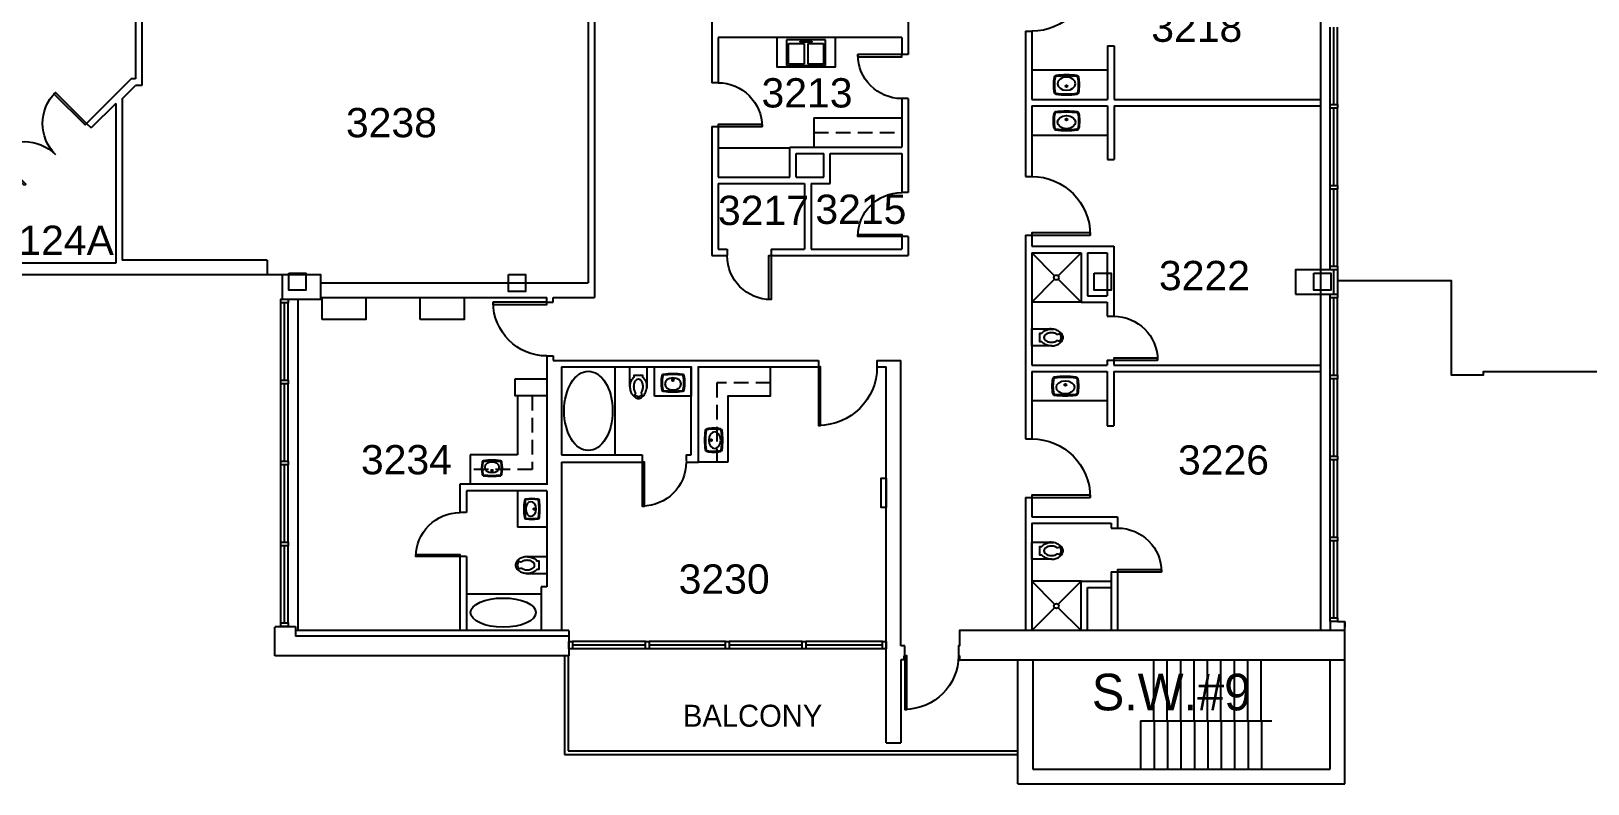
# Model space of a CAD drawing. Header units: inches. Extents: x -1169 to 5569, y -44 to 4300.
# Drawn here: x 2356 to 3632, y 209 to 825 of the extents above; entities that cross this region are included whole.
import ezdxf

# ---------------------------------------------------------------- set-up
doc = ezdxf.new("R2010")
doc.units = ezdxf.units.IN
doc.header["$LTSCALE"] = 96
doc.header["$MEASUREMENT"] = 0
doc.linetypes.add('HIDDEN2', pattern=[0.1875, 0.125, -0.0625])
doc.layers.get('0').update_dxf_attribs({"linetype": 'CONTINUOUS'})
for name, color, linetype in [('A-ANNO-ROOM', 4, 'CONTINUOUS'), ('A-ANNO-TEXT', 4, 'CONTINUOUS'), ('A-DOOR', 2, 'CONTINUOUS'), ('A-FLOR-CASE', 3, 'CONTINUOUS'), ('A-FLOR-CASE-UPPR', 3, 'HIDDEN2'), ('A-FLOR-PFIX', 2, 'CONTINUOUS'), ('A-FLOR-STRS', 2, 'CONTINUOUS'), ('A-GLAZ', 2, 'CONTINUOUS'), ('A-GLAZ-SILL', 1, 'CONTINUOUS'), ('A-ROOF-LEVL-THIN', 1, 'CONTINUOUS'), ('A-WALL-FULL', 6, 'CONTINUOUS')]:
    doc.layers.add(name, color=color, linetype=linetype)
doc.styles.add('Arial', font='arial.ttf')

# ---------------------------------------------------------------- blocks, each defined once
blk = doc.blocks.new('TOILET3')
for p, q in [((-5.1, -23.8), (-5.1, -23.8)), ((-4, -21.1), (-4, -21.1))]:
    blk.add_line(p, q)
for points in [[(-8.4, -16.4, -0.022673), (-8.5, -14.9), (-8.5, 0), (-4.5, 0), (-1.5, 0), (1.5, 0), (5.5, 0), (5.5, -14.9)], [(-8.4, -16.2, -0.074934), (-7.9, -12.6, -0.085426), (-6.4, -9.7, -0.066386), (-5.1, -8.3), (-5.1, -6.7), (1.9, -6.7), (1.9, -8.3, -0.066386), (3.3, -9.7, -0.085426), (4.8, -12.6, -0.111314), (5.2, -18)], [(2.5, -23.7, -0.562484), (1.6, -23.5), (0.9, -21.3, -0.238976), (1, -20.9, 0.08035), (1.9, -19, 0.074934), (2.3, -16.2, 0.074934), (1.9, -13.4, 0.085426), (0.9, -11.5, 0.066386), (0.1, -10.6, 0.330534), (-3.2, -10.6, 0.066386), (-4, -11.5, 0.085426), (-5, -13.4, 0.074934), (-5.4, -16.2, 0.074934), (-5, -19, 0.08035), (-4.1, -20.9, -0.238976), (-4, -21.3), (-4.8, -23.5, -0.549653), (-5.6, -23.7)], [(-5.5, -23.7, 0.06085), (-4, -25, 0.143932), (-1.5, -25.8)], [(-4.5, -22.7, 0.063273), (-3.2, -23.8, 0.143932), (-1.5, -24.2)], [(-1.5, -25.8, 0.143932), (1, -25, 0.107177), (3.4, -22.6, 0.077997), (4.9, -19.2, 0.065232), (5.5, -14.9)], [(-1.5, -24.2, 0.143932), (0.2, -23.8, 0.059203), (1.4, -22.8)]]:
    blk.add_lwpolyline(points, format="xyb")
for centre, radius, start, end in [((3.9, -16.2), 12.4, 180, 197.1416), ((1.2, -17), 9.56, 197.1416, 216.6725), ((-0.5, -18.3), 7.43, 216.6725, 226.5742)]:
    blk.add_arc(centre, radius, start, end)
blk = doc.blocks.new('P2477016')
for p, q in [((-3.603083, -23.831759), (-3.603083, -23.831759)), ((-2.504894, -21.068753), (-2.504894, -21.068753))]:
    blk.add_line(p, q)
for points in [[(-6.93083, -16.399601, -0.022673), (-7, -14.875), (-7, 0), (-3.020761, 0), (0, 0), (3.020761, 0), (7, 0), (7, -14.875)], [(-6.937926, -16.211212, -0.074934), (-6.387938, -12.562014, -0.085426), (-4.920528, -9.670474, -0.066386), (-3.550098, -8.264603), (-3.550098, -6.711212), (3.449902, -6.711212), (3.449902, -8.264603, -0.066386), (4.820333, -9.670474, -0.085426), (6.287743, -12.562014, -0.111314), (6.709134, -17.991061)], [(3.991504, -23.722377, -0.562484), (3.158962, -23.529526), (2.424162, -21.300368, -0.238976), (2.492058, -20.853364, 0.08035), (3.421006, -18.976205, 0.074934), (3.837731, -16.211212, 0.074934), (3.421006, -13.446218, 0.085426), (2.414145, -11.462194, 0.066386), (1.597345, -10.624271, 0.330534), (-1.69754, -10.624271, 0.066386), (-2.51434, -11.462194, 0.085426), (-3.521201, -13.446218, 0.074934), (-3.937926, -16.211212, 0.074934), (-3.521201, -18.976205, 0.08035), (-2.592253, -20.853364, -0.238976), (-2.524357, -21.300368), (-3.250575, -23.503493, -0.549653), (-4.069149, -23.710095)], [(-4.023967, -23.748064, 0.06085), (-2.498761, -25.015482, 0.143932), (0, -25.75)], [(-2.976493, -22.67201, 0.063273), (-1.687041, -23.754089, 0.143932), (0, -24.25)], [(0, -25.75, 0.143932), (2.498761, -25.015482, 0.107177), (4.949747, -22.564786, 0.077997), (6.431696, -19.212481, 0.065232), (7, -14.875)], [(0, -24.25, 0.143932), (1.687041, -23.754089, 0.059203), (2.902316, -22.750942)]]:
    blk.add_lwpolyline(points, format="xyb")
for centre, radius, start, end in [((5.443363, -16.211212), 12.38129, 180, 197.141641), ((2.746106, -17.043143), 9.558648, 197.141641, 216.672481), ((1.035634, -18.316811), 7.426057, 216.672481, 226.574161)]:
    blk.add_arc(centre, radius, start, end)
blk = doc.blocks.new('I_PLUMB_SINK_KITCHEN-DOUBLEA_P')
for p, q in [((0, 0.5), (0, -0.5)), ((1, 0.5), (0, 0.5)), ((0.15, 0.45), (0.95, 0.45)), ((0.15, 0.05), (0.15, 0.45)), ((0.95, 0.45), (0.95, 0.05)), ((1, -0.5), (1, 0.5)), ((0.05, -0.15), (0.05, 0.15)), ((0.05, 0.15), (0.1, 0.15)), ((0.1, 0.15), (0.1, -0.15)), ((0.95, 0.05), (0.15, 0.05)), ((0.1, -0.15), (0.05, -0.15)), ((0.15, -0.05), (0.95, -0.05)), ((0.15, -0.45), (0.15, -0.05)), ((0.95, -0.05), (0.95, -0.45)), ((0, -0.5), (1, -0.5)), ((0.95, -0.45), (0.15, -0.45))]:
    blk.add_line(p, q)
blk = doc.blocks.new('*U174')
for p, q in [((0, 0), (0, 0)), ((-44, 0), (-44, 0))]:
    blk.add_line(p, q)
blk.add_lwpolyline([(0, 0), (0, -44), (-1.75, -44), (-1.75, 0)], close=True)
blk.add_arc((0, 0), 44, 180, 270)
blk = doc.blocks.new('*U153')
for p, q in [((0, 0), (0, 0)), ((48, 0), (48, 0))]:
    blk.add_line(p, q)
blk.add_lwpolyline([(0, 0), (0, -48), (1.75, -48), (1.75, 0)], close=True)
blk.add_arc((0, 0), 48, 270, 0)
blk = doc.blocks.new('*U37')
for p, q in [((0, 0), (0, 0)), ((-48, 0), (-48, 0))]:
    blk.add_line(p, q)
blk.add_lwpolyline([(0, 0), (0, -48), (-1.75, -48), (-1.75, 0)], close=True)
blk.add_arc((0, 0), 48, 180, 270)
blk = doc.blocks.new('*U35')
for p, q in [((0, 0), (0, 0)), ((-36, 0), (-36, 0))]:
    blk.add_line(p, q)
blk.add_lwpolyline([(0, 0), (0, -36), (-1.75, -36), (-1.75, 0)], close=True)
blk.add_arc((0, 0), 36, 180, 270)
blk = doc.blocks.new('*U154')
for p, q in [((0, 0), (0, 0)), ((-48, 0), (-48, 0))]:
    blk.add_line(p, q)
blk.add_lwpolyline([(0, 0), (0, -48), (-1.75, -48), (-1.75, 0)], close=True)
blk.add_arc((0, 0), 48, 180, 270)
blk = doc.blocks.new('*U155')
for p, q in [((0, 0), (0, 0)), ((-36, 0), (-36, 0))]:
    blk.add_line(p, q)
blk.add_lwpolyline([(0, 0), (0, -36), (-1.75, -36), (-1.75, 0)], close=True)
blk.add_arc((0, 0), 36, 180, 270)
blk = doc.blocks.new('*U156')
for p, q in [((0, 0), (0, 0)), ((36, 0), (36, 0))]:
    blk.add_line(p, q)
blk.add_lwpolyline([(0, 0), (0, -36), (1.75, -36), (1.75, 0)], close=True)
blk.add_arc((0, 0), 36, 270, 0)
blk = doc.blocks.new('*U157')
for p, q in [((0, 0), (0, 0)), ((36, 0), (36, 0))]:
    blk.add_line(p, q)
blk.add_lwpolyline([(0, 0), (0, -36), (1.75, -36), (1.75, 0)], close=True)
blk.add_arc((0, 0), 36, 270, 0)
blk = doc.blocks.new('*U29')
for p, q in [((0, 0), (0, 0)), ((-36, 0), (-36, 0))]:
    blk.add_line(p, q)
blk.add_lwpolyline([(0, 0), (0, 36), (-1.75, 36), (-1.75, 0)], close=True)
blk.add_arc((0, 0), 36, 90, 180)
blk = doc.blocks.new('*U92')
for p, q in [((0, 0), (0, 0)), ((36, 0), (36, 0))]:
    blk.add_line(p, q)
blk.add_lwpolyline([(0, 0), (0, 36), (1.75, 36), (1.75, 0)], close=True)
blk.add_arc((0, 0), 36, 0, 90)
blk = doc.blocks.new('COL-EHMANN')
blk.add_lwpolyline([(-7, 7), (7, 7), (7, -7), (-7, -7)], close=True)
blk = doc.blocks.new('*U42')
for p, q in [((0, 0), (0, 0)), ((-36, 0), (-36, 0))]:
    blk.add_line(p, q)
blk.add_lwpolyline([(0, 0), (0, 36), (-1.75, 36), (-1.75, 0)], close=True)
blk.add_arc((0, 0), 36, 90, 180)
blk = doc.blocks.new('*U45')
for p, q in [((0, 0), (0, 0)), ((36, 0), (36, 0))]:
    blk.add_line(p, q)
blk.add_lwpolyline([(0, 0), (0, 36), (1.75, 36), (1.75, 0)], close=True)
blk.add_arc((0, 0), 36, 0, 90)

msp = doc.modelspace()

# ---------------------------------------------------------------- linework, layer by layer
at = {"layer": 'A-FLOR-CASE'}
for p, q in [((3238.2, 793.3), (3176, 793.3)), ((2997.5, 754.3), (3069.5, 754.3)), ((2997.5, 754.3), (2997.5, 730.3)), ((2919, 729.8), (2977.7, 729.8)), ((3238.2, 739.8), (3176, 739.8)), ((2754.7, 526.4), (2754.7, 478.1)), ((3237.3, 522.5), (3176, 522.5)), ((2927, 508.2), (2927, 472.2)), ((2754.7, 478.1), (2715.7, 478.1)), ((2715.7, 478.1), (2715.7, 454.1)), ((2754.7, 448.8), (2754.7, 418.8)), ((2778.7, 418.8), (2754.7, 418.8))]:
    msp.add_line(p, q, dxfattribs=at)
for points in [[(2967.1, 820.2), (2967.1, 796.2), (3015.1, 796.2), (3015.1, 820.2)], [(2594.4, 589), (2594.4, 607), (2630.4, 607), (2630.4, 589)], [(2674.8, 589), (2674.8, 607), (2710.8, 607), (2710.8, 589)], [(2867, 526.2), (2867, 550.2), (2897, 550.2), (2897, 526.2)], [(2752.7, 540.4), (2778.7, 540.4), (2778.7, 526.4), (2752.7, 526.4)]]:
    msp.add_lwpolyline(points, close=True, dxfattribs=at)
for points in [[(2961.8, 550.2), (2961.8, 526.2), (2927, 526.2), (2927, 508.2)], [(2927, 472.2), (2903, 472.2)]]:
    msp.add_lwpolyline(points, dxfattribs=at)
at = {"layer": 'A-FLOR-CASE-UPPR'}
for p, q in [((2997.5, 742.3), (3069.5, 742.3)), ((2766.7, 526.4), (2766.7, 466.1)), ((2766.7, 466.1), (2715.7, 466.1))]:
    msp.add_line(p, q, dxfattribs=at)
msp.add_lwpolyline([(2961.8, 550.2), (2961.8, 537.2), (2917.9, 537.2), (2917.9, 472.2), (2903, 472.2)], dxfattribs=at)
at = {"layer": 'A-FLOR-PFIX'}
for p, q in [((3194.8, 624.9), (3176, 643.8)), ((3197.6, 624.9), (3216.5, 643.8)), ((3176, 603.3), (3194.8, 622.1)), ((3216.5, 603.3), (3197.6, 622.1)), ((3216.5, 603.3), (3176, 603.3)), ((2834.7, 478.2), (2834.7, 550.2)), ((3216.5, 374.6), (3176, 374.6)), ((3194.8, 355.7), (3176, 374.6)), ((3197.6, 355.7), (3216.5, 374.6)), ((2773.9, 364.1), (2712.7, 364.1)), ((3176, 334.1), (3194.8, 352.9)), ((3216.5, 334.1), (3197.6, 352.9))]:
    msp.add_line(p, q, dxfattribs=at)
for points in [[(3213.3, 773.7, 0.319535), (3214.6, 775, 0.093638), (3214.6, 787.6, 0.319535), (3213.3, 788.9, 0.073603), (3195.7, 788.9, 0.319535), (3194.4, 787.6, 0.093638), (3194.4, 775, 0.319535), (3195.7, 773.7, 0.073603)], [(3213.1, 774.5, 0.319535), (3213.8, 775.2, 0.093638), (3213.8, 787.4, 0.319535), (3213.1, 788.1, 0.073603), (3195.9, 788.1, 0.319535), (3195.2, 787.4, 0.093638), (3195.2, 775.2, 0.319535), (3195.9, 774.5, 0.073603)], [(3213.3, 759.4, -0.319535), (3214.6, 758.1, -0.093638), (3214.6, 745.5, -0.319535), (3213.3, 744.2, -0.073603), (3195.7, 744.2, -0.319535), (3194.4, 745.5, -0.093638), (3194.4, 758.1, -0.319535), (3195.7, 759.4, -0.073603)], [(3213.1, 758.6, -0.319535), (3213.8, 757.9, -0.093638), (3213.8, 745.7, -0.319535), (3213.1, 745, -0.073603), (3195.9, 745, -0.319535), (3195.2, 745.7, -0.093638), (3195.2, 757.9, -0.319535), (3195.9, 758.6, -0.073603)], [(2874.1, 544.1, 0.319535), (2872.8, 542.9, 0.093638), (2872.8, 531.5, 0.319535), (2874.1, 530.3, 0.073603), (2890, 530.3, 0.319535), (2891.2, 531.5, 0.093638), (2891.2, 542.9, 0.319535), (2890, 544.1, 0.073603)], [(2874.2, 543.4, 0.319535), (2873.6, 542.8, 0.093638), (2873.6, 531.6, 0.319535), (2874.2, 531, 0.073603), (2889.9, 531, 0.319535), (2890.5, 531.6, 0.093638), (2890.5, 542.8, 0.319535), (2889.9, 543.4, 0.073603)], [(3212.3, 542.1, -0.319535), (3213.7, 540.7, -0.093638), (3213.7, 528.2, -0.319535), (3212.3, 526.9, -0.073603), (3194.8, 526.9, -0.319535), (3193.4, 528.2, -0.093638), (3193.4, 540.7, -0.319535), (3194.8, 542.1, -0.073603)], [(3212.2, 541.3, -0.319535), (3212.9, 540.6, -0.093638), (3212.9, 528.3, -0.319535), (3212.2, 527.7, -0.073603), (3194.9, 527.7, -0.319535), (3194.3, 528.3, -0.093638), (3194.3, 540.6, -0.319535), (3194.9, 541.3, -0.073603)], [(2908.5, 482.2, 0.319535), (2909.7, 481, 0.093638), (2921.1, 481, 0.319535), (2922.3, 482.2, 0.073603), (2922.3, 498.1, 0.319535), (2921.1, 499.4, 0.093638), (2909.7, 499.4, 0.319535), (2908.5, 498.1, 0.073603)], [(2909.2, 482.4, 0.319535), (2909.8, 481.7, 0.093638), (2920.9, 481.7, 0.319535), (2921.5, 482.4, 0.073603), (2921.5, 498, 0.319535), (2920.9, 498.7, 0.093638), (2909.8, 498.7, 0.319535), (2909.2, 498, 0.073603)], [(2740.7, 461.1, 0.319535), (2741.8, 462.2, 0.093638), (2741.8, 472.2, 0.319535), (2740.7, 473.3, 0.073603), (2726.7, 473.3, 0.319535), (2725.6, 472.2, 0.093638), (2725.6, 462.2, 0.319535), (2726.7, 461.1, 0.073603)], [(2740.6, 461.8, 0.319535), (2741.1, 462.3, 0.093638), (2741.1, 472.1, 0.319535), (2740.6, 472.6, 0.073603), (2726.8, 472.6, 0.319535), (2726.2, 472.1, 0.093638), (2726.2, 462.3, 0.319535), (2726.8, 461.8, 0.073603)], [(2772.5, 440.8, 0.319535), (2771.4, 441.9, 0.093638), (2761.4, 441.9, 0.319535), (2760.3, 440.8, 0.073603), (2760.3, 426.8, 0.319535), (2761.4, 425.7, 0.093638), (2771.4, 425.7, 0.319535), (2772.5, 426.8, 0.073603)], [(2771.8, 440.7, 0.319535), (2771.3, 441.3, 0.093638), (2761.5, 441.3, 0.319535), (2761, 440.7, 0.073603), (2761, 426.9, 0.319535), (2761.5, 426.4, 0.093638), (2771.3, 426.4, 0.319535), (2771.8, 426.9, 0.073603)]]:
    msp.add_lwpolyline(points, format="xyb", close=True, dxfattribs=at)
for points in [[(3211.9, 782.3), (3211.4, 784.3), (3209.7, 786.1), (3207.4, 787.3), (3204.5, 787.7), (3201.6, 787.3), (3199.2, 786.1), (3197.6, 784.3), (3197.1, 782.3), (3197.6, 780.3), (3199.2, 778.5), (3201.6, 777.3), (3204.5, 776.9), (3207.4, 777.3), (3209.7, 778.5), (3211.4, 780.3)], [(3211.9, 750.8), (3211.4, 748.8), (3209.7, 747), (3207.4, 745.8), (3204.5, 745.4), (3201.6, 745.8), (3199.2, 747), (3197.6, 748.8), (3197.1, 750.8), (3197.6, 752.8), (3199.2, 754.6), (3201.6, 755.8), (3204.5, 756.2), (3207.4, 755.8), (3209.7, 754.6), (3211.4, 752.8)], [(2875.3, 536.3), (2875.8, 534.5), (2877.3, 532.8), (2879.4, 531.8), (2882, 531.4), (2884.7, 531.8), (2886.8, 532.8), (2888.3, 534.5), (2888.8, 536.3), (2888.3, 538.1), (2886.8, 539.8), (2884.7, 540.8), (2882, 541.2), (2879.4, 540.8), (2877.3, 539.8), (2875.8, 538.1)], [(3211, 533.5), (3210.5, 531.5), (3208.8, 529.7), (3206.5, 528.5), (3203.6, 528.1), (3200.6, 528.5), (3198.3, 529.7), (3196.7, 531.5), (3196.2, 533.5), (3196.7, 535.5), (3198.3, 537.3), (3200.6, 538.5), (3203.6, 538.9), (3206.5, 538.5), (3208.8, 537.3), (3210.5, 535.5)], [(2916.3, 483.5), (2918, 483.9), (2919.7, 485.4), (2920.8, 487.5), (2921.2, 490.2), (2920.8, 492.9), (2919.7, 495), (2918, 496.5), (2916.3, 496.9), (2914.5, 496.5), (2912.8, 495), (2911.7, 492.9), (2911.3, 490.2), (2911.7, 487.5), (2912.8, 485.4), (2914.5, 483.9)], [(2739.6, 468), (2739.2, 469.6), (2737.9, 471.1), (2736, 472), (2733.7, 472.3), (2731.3, 472), (2729.5, 471.1), (2728.1, 469.6), (2727.7, 468), (2728.1, 466.4), (2729.5, 464.9), (2731.3, 464), (2733.7, 463.7), (2736, 464), (2737.9, 464.9), (2739.2, 466.4)], [(2765.6, 439.8), (2764, 439.3), (2762.5, 438), (2761.6, 436.2), (2761.3, 433.8), (2761.6, 431.5), (2762.5, 429.6), (2764, 428.3), (2765.6, 427.9), (2767.2, 428.3), (2768.7, 429.6), (2769.6, 431.5), (2769.9, 433.8), (2769.6, 436.2), (2768.7, 438), (2767.2, 439.3)]]:
    msp.add_lwpolyline(points, close=True, dxfattribs=at)
for centre, radius in [((3204.5, 780.2), 0.825), ((3204.5, 752.9), 0.825), ((3196.2, 623.5), 1.98), ((2882, 539.3), 0.749), ((3203.6, 535.6), 0.825), ((2913.2, 490.2), 0.749), ((2733.7, 465.3), 0.66), ((2768.3, 433.8), 0.66), ((3196.2, 354.3), 1.98)]:
    msp.add_circle(centre, radius, dxfattribs=at)
for centre, major_axis, ratio in [((2812.7, 514.2), (0, 32.5), 0.611111), ((2742.9, 348.9), (-26.8, 0), 0.446242)]:
    msp.add_ellipse(centre, major_axis=major_axis, ratio=ratio, dxfattribs=at)
at = {"layer": 'A-FLOR-STRS'}
for p, q in [((3276.1, 260.1), (3276.1, 309.6)), ((3287.1, 260.1), (3287.1, 309.6)), ((3298.1, 260.1), (3298.1, 309.6)), ((3309.1, 260.1), (3309.1, 309.6)), ((3320.1, 260.1), (3320.1, 309.6)), ((3331.1, 260.1), (3331.1, 309.6)), ((3342.1, 260.1), (3342.1, 309.6)), ((3353.1, 260.1), (3353.1, 309.6)), ((3364.1, 260.1), (3364.1, 309.6)), ((3265.3, 260.1), (3372.7, 260.1)), ((3265.3, 260.1), (3265.3, 220.6)), ((3276.3, 260.1), (3276.3, 220.6)), ((3287.3, 260.1), (3287.3, 220.6)), ((3298.3, 260.1), (3298.3, 220.6)), ((3309.3, 260.1), (3309.3, 220.6)), ((3320.3, 260.1), (3320.3, 220.6)), ((3331.3, 260.1), (3331.3, 220.6)), ((3342.3, 260.1), (3342.3, 220.6)), ((3353.3, 260.1), (3353.3, 220.6)), ((3364.3, 260.1), (3364.3, 220.6))]:
    msp.add_line(p, q, dxfattribs=at)
at = {"layer": 'A-GLAZ'}
for p, q in [((3420.7, 765.3), (3420.7, 828.7)), ((3423.7, 765.3), (3423.7, 828.7)), ((3426.7, 765.3), (3426.7, 828.7)), ((3420.7, 698.9), (3420.7, 762.3)), ((3423.7, 698.9), (3423.7, 762.3)), ((3426.7, 698.9), (3426.7, 762.3)), ((3420.7, 632.6), (3420.7, 695.9)), ((3423.7, 632.6), (3423.7, 695.9)), ((3426.7, 632.6), (3426.7, 695.9)), ((2560.7, 539.4), (2560.7, 602.8)), ((2563.7, 539.4), (2563.7, 602.8)), ((2566.7, 539.4), (2566.7, 602.8)), ((3420.7, 543.4), (3420.7, 606.8)), ((3423.7, 543.4), (3423.7, 606.8)), ((3426.7, 543.4), (3426.7, 606.8)), ((2560.7, 473.1), (2560.7, 536.4)), ((2563.7, 473.1), (2563.7, 536.4)), ((2566.7, 473.1), (2566.7, 536.4)), ((3420.7, 477.1), (3420.7, 540.4)), ((3423.7, 477.1), (3423.7, 540.4)), ((3426.7, 477.1), (3426.7, 540.4)), ((3420.7, 410.7), (3420.7, 474.1)), ((3423.7, 410.7), (3423.7, 474.1)), ((3426.7, 410.7), (3426.7, 474.1)), ((2560.7, 406.7), (2560.7, 470.1)), ((2563.7, 406.7), (2563.7, 470.1)), ((2566.7, 406.7), (2566.7, 470.1)), ((2560.7, 340.3), (2560.7, 403.7)), ((2563.7, 340.3), (2563.7, 403.7)), ((2566.7, 340.3), (2566.7, 403.7)), ((3420.7, 344.3), (3420.7, 407.7)), ((3423.7, 344.3), (3423.7, 407.7)), ((3426.7, 344.3), (3426.7, 407.7)), ((2859.5, 325.1), (2799.7, 325.1)), ((2859.5, 322.1), (2799.7, 322.1)), ((2859.5, 319.1), (2799.7, 319.1)), ((2925.2, 325.1), (2862.5, 325.1)), ((2925.2, 322.1), (2862.5, 322.1)), ((2925.2, 319.1), (2862.5, 319.1)), ((2988, 325.1), (2928.2, 325.1)), ((2988, 322.1), (2928.2, 322.1)), ((2988, 319.1), (2928.2, 319.1)), ((3053.7, 325.1), (2991, 325.1)), ((3053.7, 322.1), (2991, 322.1)), ((3053.7, 319.1), (2991, 319.1))]:
    msp.add_line(p, q, dxfattribs=at)
at = {"layer": 'A-GLAZ-SILL'}
for p, q in [((3412.7, 1762.8), (3412.7, 334.1)), ((2574.7, 605.8), (2574.7, 334.1))]:
    msp.add_line(p, q, dxfattribs=at)
at = {"layer": 'A-ROOF-LEVL-THIN'}
msp.add_lwpolyline([(3426.7, 621.1), (3519.7, 621.1), (3519.7, 543.6), (3546.2, 543.6), (3546.2, 546.6), (4111.7, 546.6), (4111.7, 497.1), (4565.2, 497.1), (4565.2, 543.1), (4591.7, 543.1), (4591.7, 1014.1)], dxfattribs=at)
at = {"layer": 'A-WALL-FULL'}
for p, q in [((3074.8, 978), (3074.8, 806.1)), ((2817.8, 944.7), (2817.8, 607)), ((2441.6, 918.4), (2441.6, 786.2)), ((2446.8, 918.4), (2446.8, 780.9)), ((2812.5, 880), (2812.5, 619)), ((2913.8, 863.1), (2913.8, 783.1)), ((3069.5, 820.2), (2919, 820.2)), ((2919, 820.2), (2919, 783.1)), ((3069.5, 820.2), (3069.5, 806.1)), ((3170.8, 825.3), (3170.8, 706.3)), ((3170.8, 825.3), (3176, 825.3)), ((3176, 825.3), (3176, 769.3)), ((3074.8, 806.1), (3069.5, 806.1)), ((3238.2, 813.3), (3238.2, 769.3)), ((3238.2, 813.3), (3243.5, 813.3)), ((3243.5, 813.3), (3243.5, 769.3)), ((2437.9, 786.2), (2401.4, 749.7)), ((2430.6, 769.9), (2441.6, 780.9)), ((2441.6, 786.2), (2437.9, 786.2)), ((2446.8, 780.9), (2441.6, 780.9)), ((2919, 783.1), (2913.8, 783.1)), ((2425.3, 766.2), (2405.1, 746)), ((2425.3, 766.2), (2425.3, 635.1)), ((2430.6, 769.9), (2430.6, 637.8)), ((3069.5, 770.1), (3069.5, 730.3)), ((3074.8, 770.1), (3069.5, 770.1)), ((3074.8, 770.1), (3074.8, 693.1)), ((3176, 769.3), (3238.2, 769.3)), ((3243.5, 769.3), (3412.5, 769.3)), ((3176, 764.1), (3238.2, 764.1)), ((3176, 764.1), (3176, 706.3)), ((3238.2, 764.1), (3238.2, 720.1)), ((3243.5, 764.1), (3243.5, 720.1)), ((3243.5, 764.1), (3412.5, 764.1)), ((2401.4, 749.7), (2405.1, 746)), ((2913.8, 747.1), (2913.8, 641.4)), ((2913.8, 747.1), (2919, 747.1)), ((2919, 747.1), (2919, 705.8)), ((2977.7, 730.3), (3069.5, 730.3)), ((2977.7, 705.8), (2977.7, 730.3)), ((2982.9, 725.1), (3005.6, 725.1)), ((2982.9, 705.8), (2982.9, 725.1)), ((3005.6, 705.8), (3005.6, 725.1)), ((3010.9, 725.1), (3069.5, 725.1)), ((3010.9, 700.6), (3010.9, 725.1)), ((3069.5, 725.1), (3069.5, 693.1)), ((3238.2, 720.1), (3243.5, 720.1)), ((2919, 705.8), (2977.7, 705.8)), ((2982.9, 705.8), (3005.6, 705.8)), ((3170.8, 706.3), (3176, 706.3)), ((2919, 700.6), (2989.9, 700.6)), ((2919, 700.6), (2919, 646.7)), ((2989.9, 700.6), (2989.9, 646.7)), ((2995.2, 700.6), (3010.9, 700.6)), ((2995.2, 700.6), (2995.2, 646.7)), ((3074.8, 693.1), (3069.5, 693.1)), ((3074.8, 657.1), (3069.5, 657.1)), ((3069.5, 657.1), (3069.5, 646.7)), ((3074.8, 657.1), (3074.8, 641.4)), ((3170.8, 658.3), (3170.8, 491.3)), ((3170.8, 658.3), (3176, 658.3)), ((3176, 658.3), (3176, 649.1)), ((2913.8, 641.4), (2926.4, 641.4)), ((2919, 646.7), (2926.4, 646.7)), ((2926.4, 646.7), (2926.4, 641.4)), ((2962.4, 646.7), (2962.4, 641.4)), ((2962.4, 646.7), (2989.9, 646.7)), ((2962.4, 641.4), (3074.8, 641.4)), ((2995.2, 646.7), (3069.5, 646.7)), ((3170.8, 649.1), (3170.8, 649.1)), ((3176, 649.1), (3243.2, 649.1)), ((3176, 643.8), (3216.5, 643.8)), ((3176, 643.8), (3176, 551.7)), ((3216.5, 643.8), (3216.5, 603.3)), ((3221.7, 643.8), (3221.7, 608.5)), ((3221.7, 643.8), (3237.9, 643.8)), ((3237.9, 643.8), (3237.9, 608.5)), ((3243.2, 649.1), (3243.2, 591.7)), ((2425.3, 635.1), (2294.2, 635.1)), ((2561.8, 625.8), (2297.8, 625.8)), ((2549.5, 637.8), (2430.6, 637.8)), ((2549.5, 637.8), (2549.5, 625.8)), ((3426.7, 631.7), (3426.7, 607.7)), ((2593.4, 619), (2812.5, 619)), ((2593.4, 607), (2778.7, 607)), ((2778.7, 603.2), (2778.7, 607)), ((2778.7, 603.2), (2783.9, 603.2)), ((2783.9, 603.2), (2783.9, 607)), ((2783.9, 607), (2817.8, 607)), ((3216.5, 603.3), (3237.9, 603.3)), ((3221.7, 608.5), (3237.9, 608.5)), ((3237.9, 603.3), (3237.9, 591.7)), ((3237.9, 591.7), (3243.2, 591.7)), ((2778.7, 559.2), (2778.7, 453.7)), ((2778.7, 559.2), (2783.9, 559.2)), ((2783.9, 559.2), (2783.9, 555.4)), ((2783.9, 555.4), (3001.2, 555.4)), ((2790.7, 550.2), (2897, 550.2)), ((2790.7, 550.2), (2790.7, 478.2)), ((2897, 478.2), (2897, 550.2)), ((2902.4, 550.2), (3001.2, 550.2)), ((2903, 472.2), (2903, 550.2)), ((3001.2, 555.4), (3001.2, 550.2)), ((3049.2, 555.4), (3068.7, 555.4)), ((3049.2, 555.4), (3049.2, 550.2)), ((3049.2, 550.2), (3056.7, 550.2)), ((3056.7, 313.6), (3056.7, 550.2)), ((3068.7, 321.6), (3068.7, 555.4)), ((3176, 551.7), (3237.9, 551.7)), ((3237.9, 555.7), (3237.9, 551.7)), ((3237.9, 555.7), (3243.2, 555.7)), ((3243.2, 555.7), (3243.2, 551.7)), ((3243.2, 551.7), (3412.7, 551.7)), ((3176, 546.5), (3237.9, 546.5)), ((3176, 546.5), (3176, 491.3)), ((3237.9, 546.5), (3237.9, 502)), ((3243.2, 546.5), (3243.2, 502)), ((3243.2, 546.5), (3412.5, 546.5)), ((3237.9, 502), (3243.2, 502)), ((3170.8, 491.3), (3176, 491.3)), ((2790.7, 478.2), (2856.8, 478.2)), ((2790.7, 472.2), (2790.7, 334.1)), ((2790.7, 472.2), (2856.8, 472.2)), ((2856.8, 478.2), (2856.8, 472.9)), ((2892.8, 478.2), (2897, 478.2)), ((2892.8, 478.2), (2892.8, 472.9)), ((2892.8, 472.2), (2903, 472.2)), ((2707.4, 454.1), (2707.4, 430.8)), ((2778.7, 454.1), (2707.4, 454.1)), ((2712.7, 448.8), (2712.7, 430.8)), ((2778.7, 448.8), (2712.7, 448.8)), ((2778.7, 448.8), (2778.7, 370.1)), ((3170.8, 443.3), (3170.8, 334.1)), ((3170.8, 443.3), (3176, 443.3)), ((3176, 443.3), (3176, 427.4)), ((2712.7, 430.8), (2707.4, 430.8)), ((3176, 427.4), (3246.4, 427.4)), ((3176, 422.2), (3241.1, 422.2)), ((3176, 422.2), (3176, 334.1)), ((3241.1, 422.2), (3241.1, 418.2)), ((3246.4, 427.4), (3246.4, 418.2)), ((3241.1, 418.2), (3246.4, 418.2)), ((2712.7, 394.8), (2707.4, 394.8)), ((2707.4, 394.8), (2707.4, 334.1)), ((2712.7, 394.8), (2712.7, 334.1)), ((2778.7, 370.1), (2773.9, 370.1)), ((2773.9, 370.1), (2773.9, 334.1)), ((3216.5, 374.6), (3241.1, 374.6)), ((3216.5, 334.1), (3216.5, 374.6)), ((3241.1, 382.2), (3246.4, 382.2)), ((3241.1, 382.2), (3241.1, 334.1)), ((3246.4, 382.2), (3246.4, 334.1)), ((3221.7, 369.4), (3241.1, 369.4)), ((3221.7, 334.1), (3221.7, 369.4)), ((2555.7, 337.6), (2572.6, 337.6)), ((2555.7, 313.6), (2555.7, 337.1)), ((2572.6, 337.6), (2572.6, 329.6)), ((2796.7, 334.1), (2572.6, 334.1)), ((2796.7, 334.1), (2796.7, 313.6)), ((3420.7, 341.6), (3420.7, 334.1)), ((3420.7, 341.6), (3420.7, 334.1)), ((3426.7, 341.6), (3432.7, 341.6)), ((3432.7, 208.6), (3432.7, 341.6)), ((3432.7, 341.6), (3432.7, 337.1)), ((2796.7, 329.6), (2572.6, 329.6)), ((3072, 321.6), (3068.7, 321.6)), ((3072, 313.6), (3072, 321.6)), ((2796.7, 313.6), (2555.7, 313.6)), ((2793, 313.6), (2793, 232.6)), ((2796, 313.6), (2796, 235.6)), ((3056.7, 242.1), (3056.7, 313.6)), ((3071.2, 310.1), (3068.7, 310.1)), ((3068.7, 310.1), (3068.7, 242.1)), ((3072, 313.6), (3071.2, 313.6)), ((3071.2, 313.6), (3071.2, 310.1)), ((3164.7, 208.6), (3164.7, 310.1)), ((3176.8, 310.1), (3176.8, 220.6)), ((3420.6, 220.6), (3420.6, 310.1)), ((2793, 232.6), (3164.7, 232.6)), ((2796, 235.6), (3164.7, 235.6)), ((3056.7, 242.1), (3068.7, 242.1)), ((3176.8, 220.6), (3420.6, 220.6)), ((3164.7, 208.6), (3432.7, 208.6))]:
    msp.add_line(p, q, dxfattribs=at)
for points in [[(3420.7, 762.3), (3420.7, 765.3), (3426.7, 765.3), (3426.7, 762.3), (3420.7, 762.3)], [(3420.7, 695.9), (3420.7, 698.9), (3426.7, 698.9), (3426.7, 695.9), (3420.7, 695.9)], [(2561.8, 605.8), (2593.4, 605.8), (2593.4, 625.8), (2561.8, 625.8)], [(3392.1, 609.8), (3423.7, 609.8), (3423.7, 629.8), (3392.1, 629.8)], [(3420.7, 629.8), (3420.7, 632.8), (3426.7, 632.8), (3426.7, 629.8), (3420.7, 629.8)], [(2560.7, 602.8), (2560.7, 605.8), (2566.7, 605.8), (2566.7, 602.8), (2560.7, 602.8)], [(3420.7, 606.8), (3420.7, 609.8), (3426.7, 609.8), (3426.7, 606.8), (3420.7, 606.8)], [(2560.7, 536.4), (2560.7, 539.4), (2566.7, 539.4), (2566.7, 536.4), (2560.7, 536.4)], [(3420.7, 540.4), (3420.7, 543.4), (3426.7, 543.4), (3426.7, 540.4), (3420.7, 540.4)], [(2560.7, 470.1), (2560.7, 473.1), (2566.7, 473.1), (2566.7, 470.1), (2560.7, 470.1)], [(3420.7, 474.1), (3420.7, 477.1), (3426.7, 477.1), (3426.7, 474.1), (3420.7, 474.1)], [(3056.7, 459), (3056.7, 435), (3052.7, 435), (3052.7, 459)], [(3420.7, 407.7), (3420.7, 410.7), (3426.7, 410.7), (3426.7, 407.7), (3420.7, 407.7)], [(2560.7, 403.7), (2560.7, 406.7), (2566.7, 406.7), (2566.7, 403.7), (2560.7, 403.7)], [(3420.7, 341.6), (3420.7, 344.6), (3426.7, 344.6), (3426.7, 341.6), (3420.7, 341.6)], [(2560.7, 337.6), (2560.7, 340.6), (2566.7, 340.6), (2566.7, 337.6), (2560.7, 337.6)], [(3116, 313.6), (3116.7, 313.6), (3116.7, 310.1), (3432.7, 310.1), (3432.7, 334.1), (3116.7, 334.1), (3116.7, 321.6), (3116, 321.6)], [(2799.7, 319.1), (2796.7, 319.1), (2796.7, 325.1), (2799.7, 325.1), (2799.7, 319.1)], [(2862.5, 319.1), (2859.5, 319.1), (2859.5, 325.1), (2862.5, 325.1), (2862.5, 319.1)], [(2928.2, 319.1), (2925.2, 319.1), (2925.2, 325.1), (2928.2, 325.1), (2928.2, 319.1)], [(2991, 319.1), (2988, 319.1), (2988, 325.1), (2991, 325.1), (2991, 319.1)], [(3056.7, 319.1), (3053.7, 319.1), (3053.7, 325.1), (3056.7, 325.1), (3056.7, 319.1)]]:
    msp.add_lwpolyline(points, close=True, dxfattribs=at)

# ---------------------------------------------------------------- block references
at = {"layer": 'A-DOOR', "xscale": -1}
for name, p, rotation in [('*U153', (3176, 873.3), 90), ('*U92', (3069.5, 806.1), 90), ('*U35', (2919, 747.1), 90), ('*U45', (2401.4, 749.7), 45.00000000000001), ('*U42', (2350.5, 698.8), 45.0000000000092), ('*U37', (3176, 658.3), 90), ('*U29', (3069.5, 657.1), 90), ('*U174', (2778.7, 603.2), 270), ('*U35', (3243.2, 555.7), 90), ('*U37', (3176, 443.3), 90), ('*U156', (2707.4, 394.8), 270), ('*U35', (3246.4, 382.2), 90)]:
    msp.add_blockref(name, p, dxfattribs=dict(at, rotation=rotation))
for name, p in [('*U157', (2962.4, 641.4)), ('*U154', (3001.2, 550.2)), ('*U155', (2856.8, 472.2)), ('*U174', (3072, 313.6))]:
    msp.add_blockref(name, p, dxfattribs=at)
at = {"layer": 'A-FLOR-PFIX', "xscale": 21, "yscale": 32, "zscale": 8, "rotation": 270}
msp.add_blockref('I_PLUMB_SINK_KITCHEN-DOUBLEA_P', (2991.1, 818.3), dxfattribs=at)
at = {"layer": 'A-FLOR-PFIX'}
for name, p, rotation in [('TOILET3', (3176, 575.9), 90), ('TOILET3', (3176, 401.1), 90), ('P2477016', (2778.7, 387.8), 270)]:
    msp.add_blockref(name, p, dxfattribs=dict(at, rotation=rotation))
msp.add_blockref('TOILET3', (2855.2, 550.2), dxfattribs=at)
at = {"layer": 'A-WALL-FULL'}
for p in [(2574.2, 620.1), (2754.2, 619), (3234.2, 620.1), (3414.2, 620.1)]:
    msp.add_blockref('COL-EHMANN', p, dxfattribs=at)

# ---------------------------------------------------------------- texts
at = {"layer": 'A-ANNO-ROOM', "style": 'Arial'}
for s, p in [('3218', (3274, 816.6)), ('3213', (2954.6, 762.8)), ('3238', (2614, 738.4)), ('3217', (2918.9, 666.5)), ('3215', (2998.7, 667.4)), ('3124A', (2326.9, 642)), ('3222', (3280.3, 613.1)), ('3234', (2626.3, 462.2)), ('3226', (3295.9, 462)), ('3230', (2886.7, 364.4))]:
    msp.add_text(s, height=24, dxfattribs=at).set_placement(p)
at = {"layer": 'A-ANNO-TEXT', "style": 'Arial', "width": 0.95}
for s, height, p in [('S.W.#9', 30, (3225.3, 268.8)), ('BALCONY', 18, (2890.2, 255.4))]:
    msp.add_text(s, height=height, dxfattribs=at).set_placement(p)

doc.saveas('drawing.dxf')
